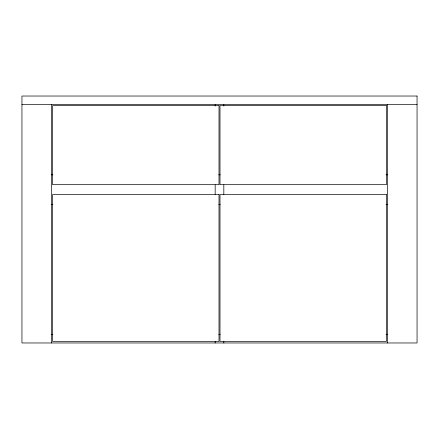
<?xml version="1.0" encoding="UTF-8"?>
<svg xmlns="http://www.w3.org/2000/svg" width="439" height="439" viewBox="0 0 439 439"><rect width="100%" height="100%" fill="white"/><g stroke="black" fill="none" stroke-linecap="round" stroke-linejoin="round"><path stroke-width="0.66" d="M21.95 104.674L417.05 104.674M51.582 174.804L52.954 174.804M218.814 174.804L220.186 174.804M386.046 174.804L387.417 174.804M51.582 204.437L52.954 204.437M218.814 204.437L220.186 204.437M386.046 204.437L387.417 204.437M51.582 334.326L52.954 334.326M218.814 334.326L220.186 334.326M386.046 334.326L387.417 334.326M387.417 104.674L387.417 342.969M223.824 104.674L223.824 106.046M223.824 184.792L223.824 194.378M223.824 341.597L223.824 342.969M215.176 104.674L215.176 106.046M215.176 184.792L215.176 194.378M215.176 341.597L215.176 342.969M51.582 104.674L51.582 342.969M417.05 96.031L21.95 96.031L21.95 342.969L417.05 342.969L417.05 96.031M219.006 105.662L52.57 105.662L52.57 184.682L219.006 184.682L219.006 105.662M386.43 105.662L219.994 105.662L219.994 184.682L386.43 184.682L386.43 105.662M219.006 194.559L52.57 194.559L52.57 341.487L219.006 341.487L219.006 194.559M386.43 194.559L219.994 194.559L219.994 341.487L386.43 341.487L386.43 194.559"/></g></svg>
